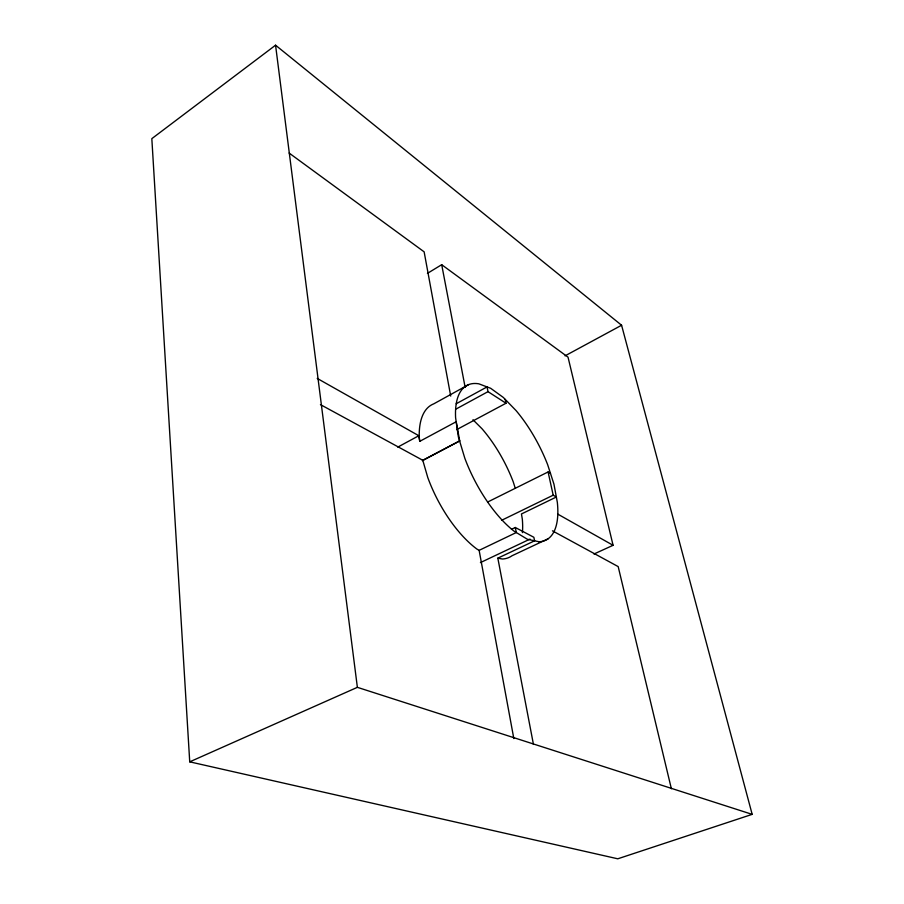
<?xml version="1.0" encoding="UTF-8"?>
<svg xmlns="http://www.w3.org/2000/svg" width="904" height="904" viewBox="0 0 904 904"><rect width="100%" height="100%" fill="white"/><g stroke="black" fill="none" stroke-linecap="round" stroke-linejoin="round"><path stroke-width="1.36" d="M275.562 45.2L151.827 138.651L189.727 761.835L617.771 858.8L752.173 814.357L621.59 325.248L275.562 45.2L357.374 687.334L752.173 814.357M427.422 273.381L441.694 264.691L568.028 357.148L613.081 545.304L593.962 554.016M468.78 384.55L433.671 403.896A85.575 38.296 63 0 0 419.253 437.276L419.761 441.344L456.181 421.75L459.718 440.903L422.394 460.667M456.204 403.76L487.053 386.923L488.002 391.658L506.014 403.24L456.588 429.671M455.978 409.071L488.002 391.658M565.045 355.848L621.59 325.248M397.76 447.118L418.823 435.728L419.761 441.344M320.434 404.596L422.778 460.283L459.718 440.903M487.595 502.059L548.095 471.956L550.468 473.391M501.562 520.331L553.191 495.189L556.344 497.019L521.45 513.969L522.331 519.201A85.575 38.296 63 0 1 522.422 532.603M511.483 529.326L515.291 527.484L533.857 537.281L534.592 540.807L497.833 558.163L533.45 744.421M422.778 460.283L427.795 477.583A85.575 38.296 63 0 0 476.916 549.078L479.131 550.344L516.308 532.535L515.291 527.484M480.419 562.593L530.038 539.089M548.219 538.727L511.98 555.768A85.575 38.296 63 0 1 502.375 559.011L497.833 558.163M189.727 761.835L357.374 687.334M552.457 530.84L618.178 566.593L671.378 788.763M317.225 378.414L418.823 435.728M557.757 514.105L613.081 545.304M289.133 153.058L424.134 251.843L450.712 396.076M472.973 419.75L481.956 428.699A85.575 38.296 63 0 1 513.269 481.934L515.19 488.07M548.095 471.956L553.191 495.189M505.212 399.387L506.014 403.24M441.694 264.691L465.164 387.421M479.131 550.344L513.822 738.568M539.01 541.756L527.394 539.27L514.127 531.213A86.863 36.601 63 0 1 464.837 458.294L458.384 436.937L455.593 417.648A86.863 36.601 63 0 1 478.883 383.838L490.68 388.302L503.347 397.466L516.094 410.619A86.863 36.601 63 0 1 547.666 464.724L553.937 484.103L557.327 502.285A86.863 36.601 63 0 1 539.01 541.756"/></g></svg>
